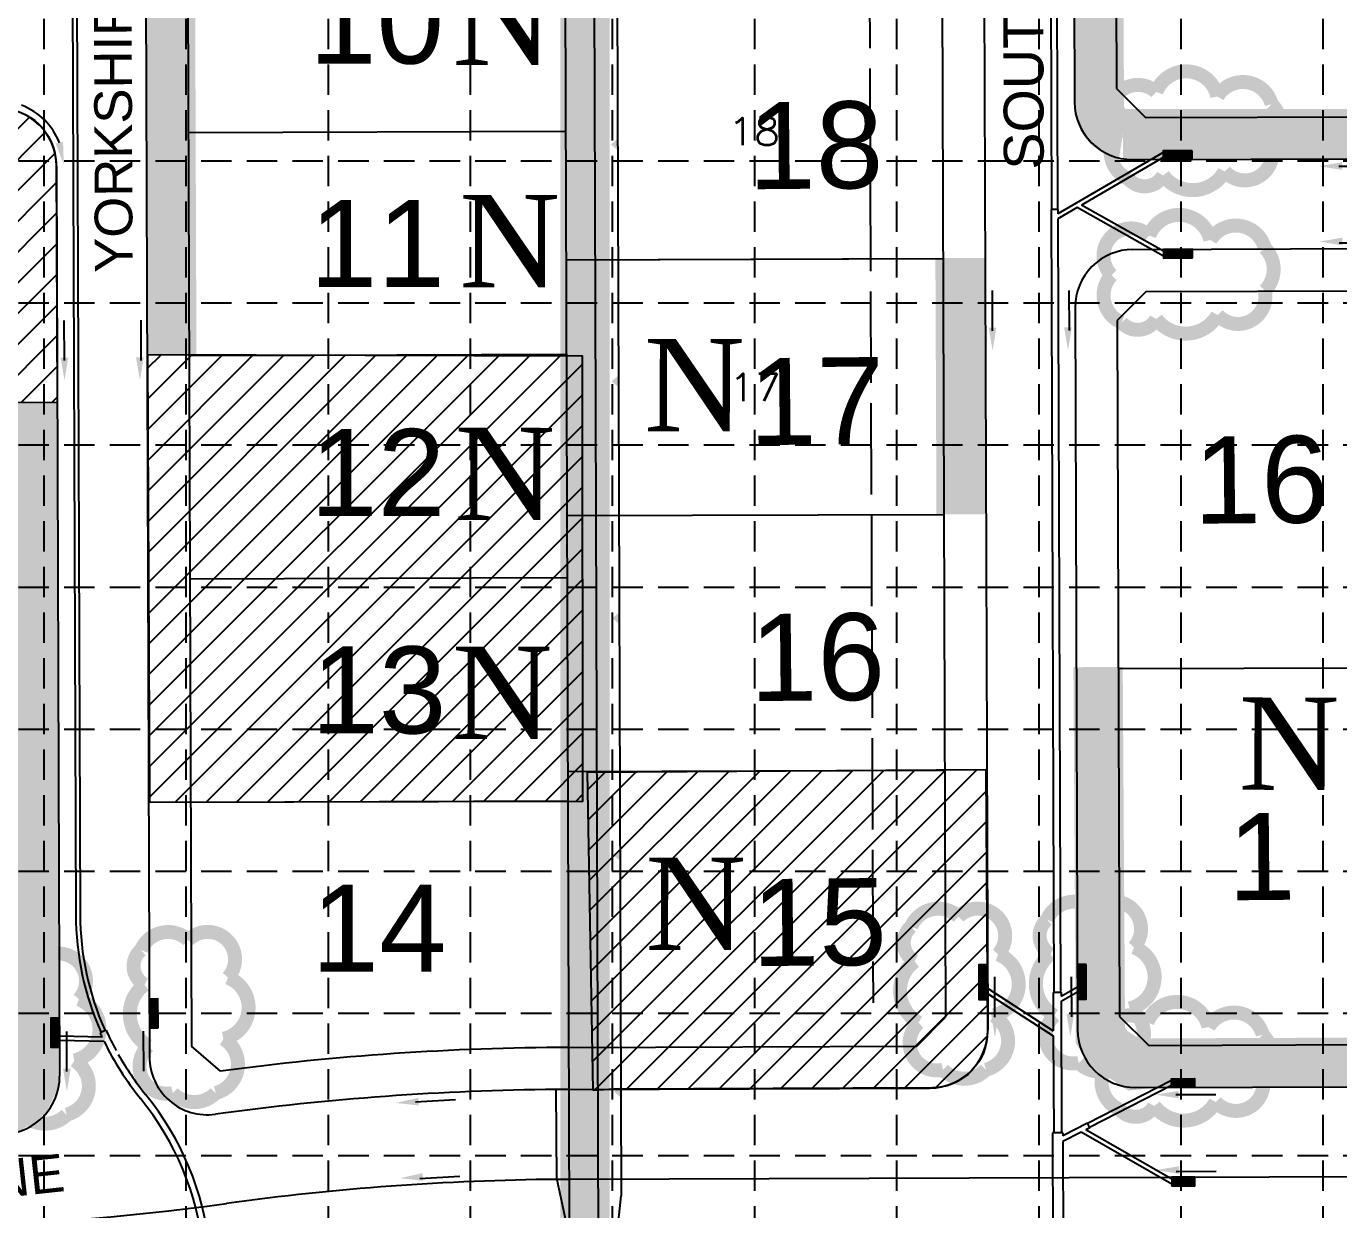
# Model space of a CAD drawing. Header units: feet. Extents: x 2468808 to 2471949, y 7110842 to 7112807.
# Drawn here: x 2470421.1 to 2470873.6, y 7111462.6 to 7111870.7 of the extents above; entities that cross this region are included whole.
import ezdxf
from ezdxf.enums import TextEntityAlignment as Align

# ---------------------------------------------------------------- set-up
doc = ezdxf.new("R2010")
doc.units = ezdxf.units.FT
doc.header["$LTSCALE"] = 35
doc.header["$MEASUREMENT"] = 0
for name, pattern in [('DASHED', [1.1, 0.9, -0.2]), ('HIDDEN', [0.375, 0.25, -0.125]), ('PHANTOM2', [3.15, 1.9, -0.25, 0.25, -0.25, 0.25, -0.25])]:
    doc.linetypes.add(name, pattern=pattern)
for name, color, linetype in [('AROW', 250, 'CONTINUOUS'), ('BDY', 250, 'PHANTOM2'), ('DITCH', 250, 'CONTINUOUS'), ('EROSION BLANKET', 84, 'CONTINUOUS'), ('FLOW', 250, 'CONTINUOUS'), ('FUTURE', 250, 'CONTINUOUS'), ('GRID', 254, 'HIDDEN'), ('INLET PROTECTION', 5, 'CONTINUOUS'), ('LOT', 250, 'CONTINUOUS'), ('LOTNO', 250, 'CONTINUOUS'), ('Newcastle homesites', 194, 'CONTINUOUS'), ('PHASE LINE', 7, 'CONTINUOUS'), ('PVMT', 250, 'CONTINUOUS'), ('SODDED LOT', 2, 'CONTINUOUS'), ('SROW', 250, 'CONTINUOUS'), ('STM', 1, 'CONTINUOUS'), ('STRNAMES', 250, 'CONTINUOUS')]:
    doc.layers.add(name, color=color, linetype=linetype)
doc.styles.add('NEWCASTLE', font='TIMES.TTF')
doc.styles.get("Standard").update_dxf_attribs({"font": 'ARIAL.TTF'})
doc.styles.add('TEXT200', font='simplex.shx', dxfattribs={"height": 16.9})
pattern_1 = [(135, (2471092.8272, 7111099.83578), (-0.176776695, -0.176776695), [])]
pattern_2 = [(225, (2471428.77444, 7111112.1237), (0.176776695, -0.176776695), [])]

# ---------------------------------------------------------------- blocks, each defined once
blk = doc.blocks.new('1DB')
at = {"layer": 'FLOW'}
for p, q in [((6.25, 13), (20.07, 13)), ((6.25, -13.5), (20.07, -13.5))]:
    blk.add_line(p, q, dxfattribs=at)
for points in [[(7.28, 11.68), (7.28, 14.32), (-0.62, 13)], [(7.28, -14.32), (7.28, -11.68), (-0.62, -13)]]:
    blk.add_solid(points, dxfattribs=at)

msp = doc.modelspace()

# ---------------------------------------------------------------- hatches: boundary and pattern name
at = {"layer": 'SODDED LOT'}
h = msp.add_hatch(dxfattribs=at)
h.set_pattern_fill('ANSI31', color=256, scale=60, style=0)
h.paths.add_polyline_path([(2471074.5, 7112290.24), (2471164.61, 7112290.54), (2471163.96, 7112435.01), (2471074.15, 7112434.66)])
edge = h.paths.add_edge_path()
edge.add_line((2471343.8, 7111971.44), (2471344.7, 7112114.95))
edge.add_line((2471344.7, 7112114.95), (2471539.87, 7112116.18))
edge.add_arc((2471539.99, 7112097.82), 18.36, 0.6652, 90.3626, ccw=False)
edge.add_line((2471558.35, 7112098.03), (2471558.44, 7111971.6))
edge.add_line((2471558.44, 7111971.6), (2471343.8, 7111971.44))
h.paths.add_polyline_path([(2471733.95, 7111796.93), (2471589.88, 7111797.21), (2471589.6, 7111707.83), (2471733.95, 7111707.27)])
h.paths.add_polyline_path([(2471256.55, 7111650.5), (2471346.65, 7111651.4), (2471345.29, 7111794.43), (2471256.09, 7111794.88)])
h.paths.add_polyline_path([(2470896.14, 7111649.75), (2470986.24, 7111650.18), (2470985.81, 7111794.06), (2470895.5, 7111793.85)])
h.paths.add_polyline_path([(2471075.94, 7111650.02), (2471166.38, 7111650.42), (2471165.98, 7111506.4), (2471076.34, 7111505.2)])
edge = h.paths.add_edge_path()
edge.add_line((2470616.6, 7111503.76), (2470614.57, 7111613.54))
edge.add_line((2470614.57, 7111613.54), (2470751.96, 7111614.46))
edge.add_line((2470751.96, 7111614.46), (2470752.52, 7111524.23))
edge.add_arc((2470733.02, 7111524.11), 19.51, -88.4919, 0.3567, ccw=False)
edge.add_line((2470733.53, 7111504.61), (2470623.66, 7111504.15))
edge.add_line((2470623.66, 7111504.15), (2470616.6, 7111503.76))
h.paths.add_polyline_path([(2470463.61, 7111603.16), (2470613.04, 7111603.43), (2470612.86, 7111756.91), (2470462.93, 7111757.35)])
h.paths.add_polyline_path([(2469852.56, 7111706.18), (2469854.08, 7111571.62), (2469927.93, 7111571.62), (2469926.61, 7111705.99)])
edge = h.paths.add_edge_path()
edge.add_line((2470297.32, 7111740.55), (2470297.26, 7111841.96))
edge.add_line((2470297.26, 7111841.96), (2470411.86, 7111842.43))
edge.add_arc((2470411.94, 7111822.98), 19.45, 2.0481, 90.236, ccw=False)
edge.add_line((2470431.37, 7111823.68), (2470431.8, 7111741.01))
edge.add_line((2470431.8, 7111741.01), (2470297.32, 7111740.55))
h.paths.add_polyline_path([(2470148.95, 7111841.35), (2470149.53, 7111666.08), (2470223.55, 7111666.35), (2470222.92, 7111841.67)])
h.paths.add_polyline_path([(2470001.09, 7111840.81), (2469926.23, 7111840.4), (2469926.77, 7111706.44), (2470001.47, 7111706.6)])
h.paths.add_polyline_path([(2469683.69, 7111706.18), (2469852.19, 7111706.18), (2469851.39, 7111840.13), (2469708.56, 7111840.13), (2469694.21, 7111838.66), (2469687.03, 7111833.81), (2469682.17, 7111824.5), (2469681.4, 7111811.11), (2469682.35, 7111706.12)])
h.paths.add_polyline_path([(2469381.01, 7112045.7), (2469514.27, 7112044.48), (2469517.52, 7112080.63), (2469651.2, 7112064.38), (2469658.51, 7112108.24), (2469658.51, 7112116.77), (2469656.48, 7112120.02), (2469653.23, 7112126.93), (2469652.82, 7112135.05), (2469650.38, 7112142.36), (2469650.38, 7112146.42), (2469532.96, 7112162.67), (2469523.62, 7112122.46), (2469389.54, 7112138.3), (2469384.67, 7112102.56), (2469381.42, 7112070.88)])
h.paths.add_polyline_path([(2470183.62, 7112307.12), (2470258.33, 7112308.1), (2470258, 7112441.02), (2470182.97, 7112441.02)])
h.paths.add_polyline_path([(2470033.71, 7112306.58), (2470108.63, 7112307.6), (2470107.61, 7112441.33), (2470033.02, 7112440.99)])
h.paths.add_polyline_path([(2469731.5, 7112305.73), (2469808.52, 7112305.95), (2469807.86, 7112440.37), (2469731.08, 7112440.06)])
h.paths.add_polyline_path([(2469437.23, 7112304.73), (2469573.71, 7112305.3), (2469572.86, 7112439.76), (2469497.13, 7112438.91), (2469488.66, 7112437.5), (2469481.59, 7112432.69), (2469477.35, 7112427.05), (2469474.24, 7112416.03)])
h.paths.add_polyline_path([(2470320.44, 7112607.52), (2470321.11, 7112473.23), (2470245.46, 7112472.87), (2470245.08, 7112607.02)])
h.paths.add_polyline_path([(2470255.71, 7112007.18), (2470416.4, 7112007.94), (2470430.92, 7112007.8), (2470430.5, 7112122.83), (2470430.45, 7112123.93), (2470430.28, 7112125.48), (2470430.04, 7112126.7), (2470429.95, 7112127.17), (2470429.65, 7112128.23), (2470429.51, 7112128.71), (2470428.96, 7112130.17), (2470428.29, 7112131.61), (2470427.44, 7112133.03), (2470426.6, 7112134.28), (2470425.56, 7112135.6), (2470424.51, 7112136.68), (2470423.41, 7112137.67), (2470421.96, 7112138.8), (2470420.8, 7112139.55), (2470419.24, 7112140.4), (2470417.84, 7112141.02), (2470416.4, 7112141.53), (2470415.05, 7112141.89), (2470413.14, 7112142.22), (2470411.73, 7112142.37), (2470255.68, 7112141.68)])
h.paths.add_polyline_path([(2470605.08, 7112373.61), (2470460.62, 7112373.35), (2470460.51, 7112450.56), (2470529.82, 7112450.15), (2470604.97, 7112450.55)])
at = {"layer": 'STM'}
h = msp.add_hatch(dxfattribs=at)
h.set_pattern_fill('ANSI31', color=5, scale=2, angle=180, style=0)
h.set_pattern_definition(pattern_2)
h.paths.add_polyline_path([(2470823.03, 7111827.81), (2470813.03, 7111827.78), (2470813.04, 7111824.78), (2470823.04, 7111824.81)])
h = msp.add_hatch(dxfattribs=at)
h.set_pattern_fill('ANSI31', color=5, scale=2, angle=180, style=0)
h.set_pattern_definition(pattern_2)
h.paths.add_polyline_path([(2470823.16, 7111790.81), (2470823.15, 7111793.81), (2470813.15, 7111793.78), (2470813.16, 7111790.78)])
h = msp.add_hatch(dxfattribs=at)
h.set_pattern_fill('ANSI31', color=5, scale=2, angle=180, style=0)
h.set_pattern_definition(pattern_2)
h.paths.add_polyline_path([(2470752.49, 7111547.07), (2470749.49, 7111547.06), (2470749.53, 7111535.06), (2470752.53, 7111535.07)])
h = msp.add_hatch(dxfattribs=at)
h.set_pattern_fill('ANSI31', color=5, scale=2, angle=180, style=0)
h.set_pattern_definition(pattern_2)
h.paths.add_polyline_path([(2470786.49, 7111547.19), (2470783.49, 7111547.17), (2470783.53, 7111535.17), (2470786.53, 7111535.19)])
h = msp.add_hatch(dxfattribs=at)
h.set_pattern_fill('ANSI31', color=5, scale=2, angle=90, style=0)
h.set_pattern_definition(pattern_1)
h.paths.add_polyline_path([(2470466.56, 7111525.27), (2470466.52, 7111535.27), (2470463.52, 7111535.26), (2470463.56, 7111525.26)])
h = msp.add_hatch(dxfattribs=at)
h.set_pattern_fill('ANSI31', color=5, scale=2, angle=90, style=0)
h.set_pattern_definition(pattern_1)
h.paths.add_polyline_path([(2470432.58, 7111518.69), (2470432.55, 7111528.69), (2470429.55, 7111528.68), (2470429.58, 7111518.68)])
h = msp.add_hatch(dxfattribs=at)
h.set_pattern_fill('ANSI31', color=5, scale=2, angle=180, style=0)
h.set_pattern_definition(pattern_2)
h.paths.add_polyline_path([(2470815.89, 7111504.79), (2470815.88, 7111507.79), (2470823.88, 7111507.81), (2470823.89, 7111504.81)])
h = msp.add_hatch(dxfattribs=at)
h.set_pattern_fill('ANSI31', color=5, scale=2, angle=180, style=0)
h.set_pattern_definition(pattern_2)
h.paths.add_polyline_path([(2470816, 7111473.79), (2470816.01, 7111470.79), (2470824.01, 7111470.81), (2470824, 7111473.81)])

# ---------------------------------------------------------------- linework, layer by layer
at = {"layer": 'AROW', "color": 7}
msp.add_line((2470797.64, 7111649.22), (2471528.9, 7111651.72), dxfattribs=at)
at = {"layer": 'BDY', "color": 7, "linetype": 'Continuous'}
msp.add_line((2470604.37, 7112608.57), (2470608.29, 7111458.58), dxfattribs=at)
msp.add_line((2470604.37, 7112608.57), (2470608.29, 7111458.58), dxfattribs=at)
at = {"layer": 'DITCH', "color": 7}
for p, q in [((2470614.39, 7112600.6), (2470618.42, 7111418.18)), ((2470622.39, 7112600.63), (2470626.26, 7111467.43)), ((2470604.07, 7111473.05), (2470615.21, 7111420.54)), ((2470621.13, 7111420.84), (2470626.26, 7111467.43))]:
    msp.add_line(p, q, dxfattribs=at)
for points in [[(2470625.02, 7111829.95, 4, 0, 0), (2470622.64, 7111829.95, 0, 0, 0), (2470617.02, 7111829.93, 0, 0, 0)], [(2470607.11, 7111803.91, 4, 0, 0), (2470609.49, 7111803.92, 0, 0, 0), (2470617.11, 7111803.95, 0, 0, 0)], [(2470625.3, 7111748.27, 4, 0, 0), (2470622.92, 7111748.26, 0, 0, 0), (2470617.3, 7111748.24, 0, 0, 0)], [(2470607.39, 7111722.23, 4, 0, 0), (2470609.77, 7111722.24, 0, 0, 0), (2470617.39, 7111722.26, 0, 0, 0)], [(2470625.58, 7111666.59, 4, 0, 0), (2470623.2, 7111666.58, 0, 0, 0), (2470617.58, 7111666.56, 0, 0, 0)], [(2470607.67, 7111640.55, 4, 0, 0), (2470610.05, 7111640.56, 0, 0, 0), (2470617.67, 7111640.58, 0, 0, 0)], [(2470625.86, 7111584.9, 4, 0, 0), (2470623.48, 7111584.9, 0, 0, 0), (2470617.86, 7111584.88, 0, 0, 0)], [(2470607.95, 7111558.86, 4, 0, 0), (2470610.33, 7111558.87, 0, 0, 0), (2470617.95, 7111558.9, 0, 0, 0)], [(2470626.13, 7111503.22, 4, 0, 0), (2470623.75, 7111503.21, 0, 0, 0), (2470618.13, 7111503.19, 0, 0, 0)], [(2470608.22, 7111477.18, 4, 0, 0), (2470610.6, 7111477.19, 0, 0, 0), (2470618.22, 7111477.21, 0, 0, 0)]]:
    msp.add_lwpolyline(points, format="xyseb", dxfattribs=at)
for points in [[(2470618.24, 7111852.6), (2470615.64, 7111852.59), (2470616.97, 7111844.79)], [(2470618.8, 7111688.29), (2470616.2, 7111688.28), (2470617.53, 7111680.49)], [(2470619.26, 7111553.17), (2470616.66, 7111553.16), (2470617.99, 7111545.36)]]:
    msp.add_solid(points, dxfattribs=at)
at = {"layer": 'EROSION BLANKET', "const_width": 17}
msp.add_lwpolyline([(2470893.74, 7112107.12), (2470867.62, 7112105.32), (2470800.3, 7112105.11, 0.345478), (2470789.67, 7112096.72), (2470791.07, 7111843.11, 0.367897), (2470799.19, 7111833.67), (2470983.88, 7111833.74)], format="xyb", dxfattribs=at)
for points in [[(2470471.28, 7111757.19), (2470470.74, 7111910.99)], [(2470743.41, 7111702.37), (2470743.04, 7111790.81)], [(2470423.42, 7111740.52), (2470423.58, 7111506.64), (2470421.35, 7111501.83), (2470416.02, 7111497.97), (2470406.83, 7111497.28), (2470347.32, 7111496.65), (2470298, 7111499.82)], [(2470790.62, 7111649.73), (2470791.43, 7111522.61), (2470794.79, 7111518), (2470803.2, 7111512.46), (2470809.89, 7111513.17), (2470896.67, 7111513.53)]]:
    msp.add_lwpolyline(points, dxfattribs=at)
at = {"layer": 'FLOW', "color": 7}
msp.add_solid([(2470433.8, 7111830.79), (2470431.25, 7111830.29), (2470434.05, 7111822.89)], dxfattribs=at)
at = {"layer": 'FUTURE'}
for p, q in [((2470735.07, 7112402.39), (2470738.05, 7111529.02)), ((2470749.6, 7112392.35), (2470752.56, 7111524.57)), ((2470737.16, 7111790.52), (2470607.16, 7111790.07)), ((2470737.46, 7111702.27), (2470607.46, 7111701.83))]:
    msp.add_line(p, q, dxfattribs=at)
at = {"layer": 'FUTURE', "linetype": 'DASHED'}
msp.add_line((2470710.09, 7112395.2), (2470713.03, 7111533.93), dxfattribs=at)
at = {"layer": 'GRID', "color": 252, "linetype": 'HIDDEN', "ltscale": 1.2}
for p, q in [((2470427.16, 7112755.33), (2470427.16, 7111040.11)), ((2470476.16, 7112755.33), (2470476.16, 7111040.11)), ((2470525.16, 7112755.33), (2470525.16, 7111040.11)), ((2470574.16, 7112755.33), (2470574.16, 7111040.11)), ((2470623.16, 7112755.33), (2470623.16, 7111040.11)), ((2470672.16, 7112755.33), (2470672.16, 7111040.11)), ((2470721.16, 7112755.33), (2470721.16, 7111040.11)), ((2470770.16, 7112755.33), (2470770.16, 7111040.11)), ((2470819.16, 7112755.33), (2470819.16, 7111040.11)), ((2470868.16, 7112755.33), (2470868.16, 7111040.11)), ((2468859.16, 7111824.33), (2471897.16, 7111824.33)), ((2468859.16, 7111775.33), (2471897.16, 7111775.33)), ((2468859.16, 7111726.33), (2471897.16, 7111726.33)), ((2468859.16, 7111677.33), (2471897.16, 7111677.33)), ((2468859.16, 7111628.33), (2471897.16, 7111628.33)), ((2468859.16, 7111579.33), (2471897.16, 7111579.33)), ((2468859.16, 7111530.33), (2471897.16, 7111530.33)), ((2468859.16, 7111481.33), (2471897.16, 7111481.33))]:
    msp.add_line(p, q, dxfattribs=at)
at = {"layer": 'INLET PROTECTION', "color": 170, "ltscale": 100, "const_width": 4.82}
for points in [[(2470834.25, 7111820.63, 0.520567), (2470834.25, 7111820.63, 0.765195), (2470850.51, 7111829.02, 0.417879), (2470850.47, 7111843.83, 0.6649), (2470831.76, 7111846.5, 0.744833), (2470810.67, 7111848.06, 0.975642), (2470797.68, 7111834.37, 0.520567), (2470801.11, 7111818.06, 0.520567), (2470813.08, 7111819.27, 0.540264), (2470834.25, 7111820.63)], [(2470831.83, 7111771.14, 0.520567), (2470831.83, 7111771.14, 0.765195), (2470848.1, 7111779.53, 0.417879), (2470848.05, 7111794.34, 0.6649), (2470829.34, 7111797, 0.744833), (2470808.26, 7111798.56, 0.975642), (2470795.26, 7111784.87, 0.520567), (2470798.7, 7111768.57, 0.520567), (2470810.67, 7111769.78, 0.540264), (2470831.83, 7111771.14)], [(2470728.75, 7111527.1, 0.520567), (2470728.75, 7111527.1, 0.765195), (2470737.14, 7111510.83, 0.417879), (2470751.95, 7111510.88, 0.6649), (2470754.61, 7111529.59, 0.744833), (2470756.17, 7111550.68, 0.975642), (2470742.48, 7111563.67, 0.520567), (2470726.18, 7111560.24, 0.520567), (2470727.39, 7111548.27, 0.540264), (2470728.75, 7111527.1)], [(2470775.58, 7111529.51, 0.520567), (2470775.58, 7111529.51, 0.765195), (2470783.98, 7111513.24, 0.417879), (2470798.78, 7111513.29, 0.6649), (2470801.45, 7111532, 0.744833), (2470803.01, 7111553.09, 0.975642), (2470789.32, 7111566.08, 0.520567), (2470773.02, 7111562.65, 0.520567), (2470774.23, 7111550.68, 0.540264), (2470775.58, 7111529.51)], [(2470463.23, 7111519.05, 0.520567), (2470463.23, 7111519.05, 0.765195), (2470471.62, 7111502.78, 0.417879), (2470486.43, 7111502.83, 0.6649), (2470489.1, 7111521.54, 0.744833), (2470490.66, 7111542.63, 0.975642), (2470476.97, 7111555.62, 0.520567), (2470460.67, 7111552.19, 0.520567), (2470461.87, 7111540.21, 0.540264), (2470463.23, 7111519.05)], [(2470411.84, 7111511.59, 0.520567), (2470411.84, 7111511.59, 0.765195), (2470420.24, 7111495.33, 0.417879), (2470435.04, 7111495.37, 0.6649), (2470437.71, 7111514.08, 0.744833), (2470439.27, 7111535.17, 0.975642), (2470425.58, 7111548.16, 0.520567), (2470409.28, 7111544.73, 0.520567), (2470410.49, 7111532.76, 0.540264), (2470411.84, 7111511.59)], [(2470831.16, 7111499.75, 0.520567), (2470831.16, 7111499.75, 0.765195), (2470847.42, 7111508.14, 0.417879), (2470847.38, 7111522.95, 0.6649), (2470828.67, 7111525.61, 0.744833), (2470807.58, 7111527.17, 0.975642), (2470794.59, 7111513.48, 0.520567), (2470798.02, 7111497.18, 0.520567), (2470809.99, 7111498.39, 0.540264), (2470831.16, 7111499.75)]]:
    msp.add_lwpolyline(points, format="xyb", close=True, dxfattribs=at)
at = {"layer": 'LOT', "color": 7}
for p, q in [((2470477.01, 7111834.13), (2470607, 7111834.57)), ((2470702.73, 7111790.4), (2470607.16, 7111790.07)), ((2470737.16, 7111790.52), (2470702.52, 7111790.4)), ((2470477.27, 7111757.13), (2470519.64, 7111757.28)), ((2470519.64, 7111757.28), (2470607.27, 7111757.58)), ((2470737.46, 7111702.27), (2470607.46, 7111701.83)), ((2470477.53, 7111680.13), (2470607.53, 7111680.58)), ((2470737.76, 7111614.02), (2470607.76, 7111613.58)), ((2470477.79, 7111603.13), (2470607.79, 7111603.58))]:
    msp.add_line(p, q, dxfattribs=at)
at = {"layer": 'PHASE LINE', "const_width": 17}
msp.add_lwpolyline([(2470613.68, 7112701.71), (2470613.69, 7111400.11)], dxfattribs=at)
at = {"layer": 'PVMT', "color": 7}
for p, q in [((2470460.28, 7112486.41), (2470463.59, 7111515.26)), ((2470749.6, 7112392.35), (2470752.56, 7111524.57)), ((2470781.62, 7112093.67), (2470782.47, 7111844.67)), ((2470802.54, 7111824.74), (2471538.51, 7111827.25)), ((2470431.54, 7111822.48), (2470432.62, 7111508.69)), ((2470802.65, 7111793.74), (2471538.36, 7111796.25)), ((2470782.71, 7111773.67), (2470783.56, 7111524.67)), ((2470803.63, 7111504.74), (2471538.43, 7111507.25)), ((2470604.07, 7111473.05), (2470603.82, 7111504.05)), ((2470608.13, 7111504.08), (2470732.63, 7111504.5)), ((2470608.24, 7111473.08), (2471733.85, 7111476.92))]:
    msp.add_line(p, q, dxfattribs=at)
for centre, radius, start, end in [((2470802.47, 7111844.74), 20, 180.1954, 270.1954), ((2470411.55, 7111822.41), 20, 0.1954, 90.1954), ((2470411.55, 7111822.41), 22.5, 21.1882, 69.3088), ((2470802.71, 7111773.74), 20, 90.1954, 180.1954), ((2470732.56, 7111524.5), 20, 270.1954, 0.1954), ((2470803.56, 7111524.74), 20, 180.1954, 270.1954), ((2470483.59, 7111515.33), 20, 180.1954, 277.8432), ((2470371.57, 7112322.09), 865.5, 249.67215, 277.87218), ((2470412.62, 7111508.62), 20, 272.8887, 0.1954), ((2470611.25, 7110588.58), 915.5, 90.4655, 97.84324), ((2470611.25, 7110588.58), 915.5, 90.19541, 90.4655), ((2470611.25, 7110588.58), 915.5, 90.19541, 90.4655), ((2470611.25, 7110588.58), 884.5, 90.4655, 97.87218), ((2470611.25, 7110588.58), 884.5, 90.19541, 90.4655), ((2470611.25, 7110588.58), 884.5, 90.19541, 90.4655)]:
    msp.add_arc(centre, radius, start, end, dxfattribs=at)
at = {"layer": 'SODDED LOT'}
for points in [[(2470297.32, 7111740.55), (2470297.26, 7111841.96), (2470411.86, 7111842.43, -0.40498), (2470431.37, 7111823.68), (2470431.8, 7111741.01)], [(2470616.6, 7111503.76), (2470614.57, 7111613.54), (2470751.96, 7111614.46), (2470752.52, 7111524.23, -0.40834), (2470733.53, 7111504.61), (2470623.66, 7111504.15)]]:
    msp.add_lwpolyline(points, format="xyb", close=True, dxfattribs=at)
msp.add_lwpolyline([(2470463.61, 7111603.16), (2470613.04, 7111603.43), (2470612.86, 7111756.91), (2470462.93, 7111757.35)], close=True, dxfattribs=at)
at = {"layer": 'SROW', "color": 7}
for p, q in [((2470474.78, 7112486.46), (2470478.08, 7111519.04)), ((2470735.07, 7112402.39), (2470738.05, 7111529.02)), ((2470796.14, 7112089.22), (2470796.96, 7111849.22)), ((2470796.96, 7111849.22), (2470806.99, 7111839.26)), ((2470806.99, 7111839.26), (2471533.94, 7111841.74)), ((2470807.19, 7111779.26), (2471533.93, 7111781.74)), ((2470807.19, 7111779.26), (2470797.23, 7111769.22)), ((2470797.23, 7111769.22), (2470798.05, 7111529.22)), ((2470728.08, 7111518.99), (2470738.05, 7111529.02)), ((2470798.05, 7111529.22), (2470808.08, 7111519.26)), ((2470488.02, 7111510.38), (2470478.08, 7111519.04)), ((2470608.08, 7111518.58), (2470728.08, 7111518.99)), ((2470808.08, 7111519.26), (2471533.86, 7111521.73))]:
    msp.add_line(p, q, dxfattribs=at)
for centre, radius, start, end in [((2470611.25, 7110588.58), 930, 90.19541, 97.6144), ((2470371.57, 7112322.09), 880, 249.67215, 276.15244)]:
    msp.add_arc(centre, radius, start, end, dxfattribs=at)
at = {"layer": 'STM', "color": 5}
for p, q in [((2470435.91, 7112228.42), (2470438.18, 7111564.43)), ((2470773.51, 7112125.14), (2470774.6, 7111807.5)), ((2470775.53, 7112121.9), (2470776.6, 7111807.5)), ((2470438.29, 7111969.43), (2470439.68, 7111564.44)), ((2470813.03, 7111827.14), (2470776.73, 7111806.02)), ((2470813.04, 7111825.41), (2470784.9, 7111809.04)), ((2470783.39, 7111808.16), (2470776.73, 7111804.29)), ((2470813.15, 7111791.42), (2470783.39, 7111808.16)), ((2470813.15, 7111793.14), (2470784.9, 7111809.04)), ((2470776.72, 7111807.5), (2470774.47, 7111807.49)), ((2470774.47, 7111807.49), (2470775.39, 7111537.54)), ((2470776.72, 7111807.5), (2470776.73, 7111806.02)), ((2470776.73, 7111804.29), (2470777.64, 7111537.55)), ((2470752.51, 7111538.96), (2470775.19, 7111524.33)), ((2470752.52, 7111537.17), (2470775.19, 7111522.54)), ((2470777.89, 7111537.55), (2470775.14, 7111537.54)), ((2470775.14, 7111537.54), (2470775.19, 7111524.33)), ((2470777.89, 7111537.55), (2470777.9, 7111536.21)), ((2470777.9, 7111536.21), (2470783.51, 7111539.48)), ((2470777.9, 7111534.48), (2470783.52, 7111537.74)), ((2470777.9, 7111534.48), (2470778.06, 7111489.16)), ((2470448.62, 7111524.51), (2470446.56, 7111523.6)), ((2470447.96, 7111520.6), (2470432.55, 7111520.94)), ((2470447.24, 7111522.12), (2470432.57, 7111522.44)), ((2470775.19, 7111522.54), (2470775.31, 7111489.15)), ((2470815.94, 7111507.16), (2470787.03, 7111492.3)), ((2470815.89, 7111505.44), (2470787.71, 7111490.97)), ((2470786.97, 7111492.41), (2470778.44, 7111488.03)), ((2470787.77, 7111490.86), (2470786.97, 7111492.41)), ((2470778.43, 7111489.16), (2470774.93, 7111489.15)), ((2470774.93, 7111489.15), (2470775.2, 7111411.15)), ((2470778.43, 7111489.16), (2470778.44, 7111488.03)), ((2470784.81, 7111489.34), (2470778.44, 7111486.07)), ((2470816, 7111471.42), (2470784.81, 7111489.34)), ((2470787.77, 7111490.86), (2470786.4, 7111490.15)), ((2470816, 7111473.15), (2470786.4, 7111490.15)), ((2470778.44, 7111486.07), (2470778.7, 7111411.16))]:
    msp.add_line(p, q, dxfattribs=at)
for points in [[(2470823.03, 7111827.81), (2470813.03, 7111827.78), (2470813.04, 7111824.78), (2470823.04, 7111824.81)], [(2470823.16, 7111790.81), (2470823.15, 7111793.81), (2470813.15, 7111793.78), (2470813.16, 7111790.78)], [(2470752.49, 7111547.07), (2470749.49, 7111547.06), (2470749.53, 7111535.06), (2470752.53, 7111535.07)], [(2470786.49, 7111547.19), (2470783.49, 7111547.17), (2470783.53, 7111535.17), (2470786.53, 7111535.19)], [(2470466.56, 7111525.27), (2470466.52, 7111535.27), (2470463.52, 7111535.26), (2470463.56, 7111525.26)], [(2470432.58, 7111518.69), (2470432.55, 7111528.69), (2470429.55, 7111528.68), (2470429.58, 7111518.68)], [(2470815.89, 7111504.79), (2470815.88, 7111507.79), (2470823.88, 7111507.81), (2470823.89, 7111504.81)], [(2470816, 7111473.79), (2470816.01, 7111470.79), (2470824.01, 7111470.81), (2470824, 7111473.81)]]:
    msp.add_lwpolyline(points, close=True, dxfattribs=at)
for centre, radius, start, end in [((2470538.92, 7111564.78), 100.75, 180.1954, 204.0301), ((2470538.92, 7111564.78), 99.25, 180.1954, 204.0301), ((2470538.92, 7111564.78), 101.12, 204.0301, 204.9498), ((2470538.92, 7111564.78), 98.88, 204.0301, 208.538), ((2470538.92, 7111564.78), 101.12, 205.901, 219.1556), ((2470538.92, 7111564.78), 98.88, 209.4459, 219.1556), ((2470383.84, 7111438.49), 98.88, 6.1523, 39.1556), ((2470383.84, 7111438.49), 101.12, 6.1523, 39.1556)]:
    msp.add_arc(centre, radius, start, end, dxfattribs=at)

# ---------------------------------------------------------------- block references
at = {"layer": 'FLOW', "color": 7}
for p, rotation in [((2470867.46, 7111809.46), 0.1954054742113834), ((2470767.26, 7111759.53), 90.19540547412036), ((2470447.29, 7111749.21), 90.19540546943291), ((2470768.07, 7111522.83), 90.19540547412036), ((2470448.13, 7111504.04), 90.19540546943291), ((2470549.84, 7111486.48), 3.246884675882505), ((2470811.2, 7111489.27), 0.1954054742113834)]:
    msp.add_blockref('1DB', p, dxfattribs=dict(at, rotation=rotation))

# ---------------------------------------------------------------- texts
at = {"layer": 'FUTURE', "style": 'TEXT200', "width": 1.1}
for s, p in [('18', (2470672.01, 7111834.42)), ('17', (2470672.31, 7111746.17))]:
    msp.add_text(s, height=9.5, dxfattribs=at).set_placement(p, align=Align.MIDDLE)
at = {"layer": 'LOTNO', "color": 7}
for s, p in [('10', (2470541.87, 7111872.85)), ('11', (2470542.14, 7111795.85)), ('12', (2470542.27, 7111717.04)), ('13', (2470542.66, 7111641.85)), ('14', (2470542.74, 7111559.7))]:
    msp.add_text(s, height=30, dxfattribs=at).set_placement(p, align=Align.MIDDLE)
for s, p in [('18', (2470693.24, 7111829.71)), ('17', (2470693.54, 7111741.46)), ('16', (2470846.8, 7111714.39)), ('16', (2470693.84, 7111653.21)), ('1', (2470847, 7111584.39)), ('15', (2470694.47, 7111561.59))]:
    msp.add_text(s, height=30, rotation=0.5429, dxfattribs=at).set_placement(p, align=Align.MIDDLE)
at = {"layer": 'Newcastle homesites', "color": 194, "style": 'NEWCASTLE'}
for p in [(2470568.04, 7111857.41), (2470570.35, 7111780.72), (2470634.07, 7111731.05), (2470568.72, 7111700.44), (2470567.8, 7111624.95), (2470839.09, 7111607.41), (2470634.49, 7111552.22)]:
    msp.add_text('N', height=31.84, rotation=359.904, dxfattribs=at).set_placement(p)
at = {"layer": 'STRNAMES', "color": 7}
for s, height, rotation, p in [('SOUTHBURY    LANE', 13.75, 90.1954, (2470771.89, 7111821.29)), ('YORKSHIRE       LANE', 13, 90.1954, (2470457.76, 7111785.69)), ('LANE', 13, 6.205, (2470387.69, 7111463.95))]:
    msp.add_text(s, height=height, rotation=rotation, dxfattribs=at).set_placement(p)

doc.saveas('drawing.dxf')
